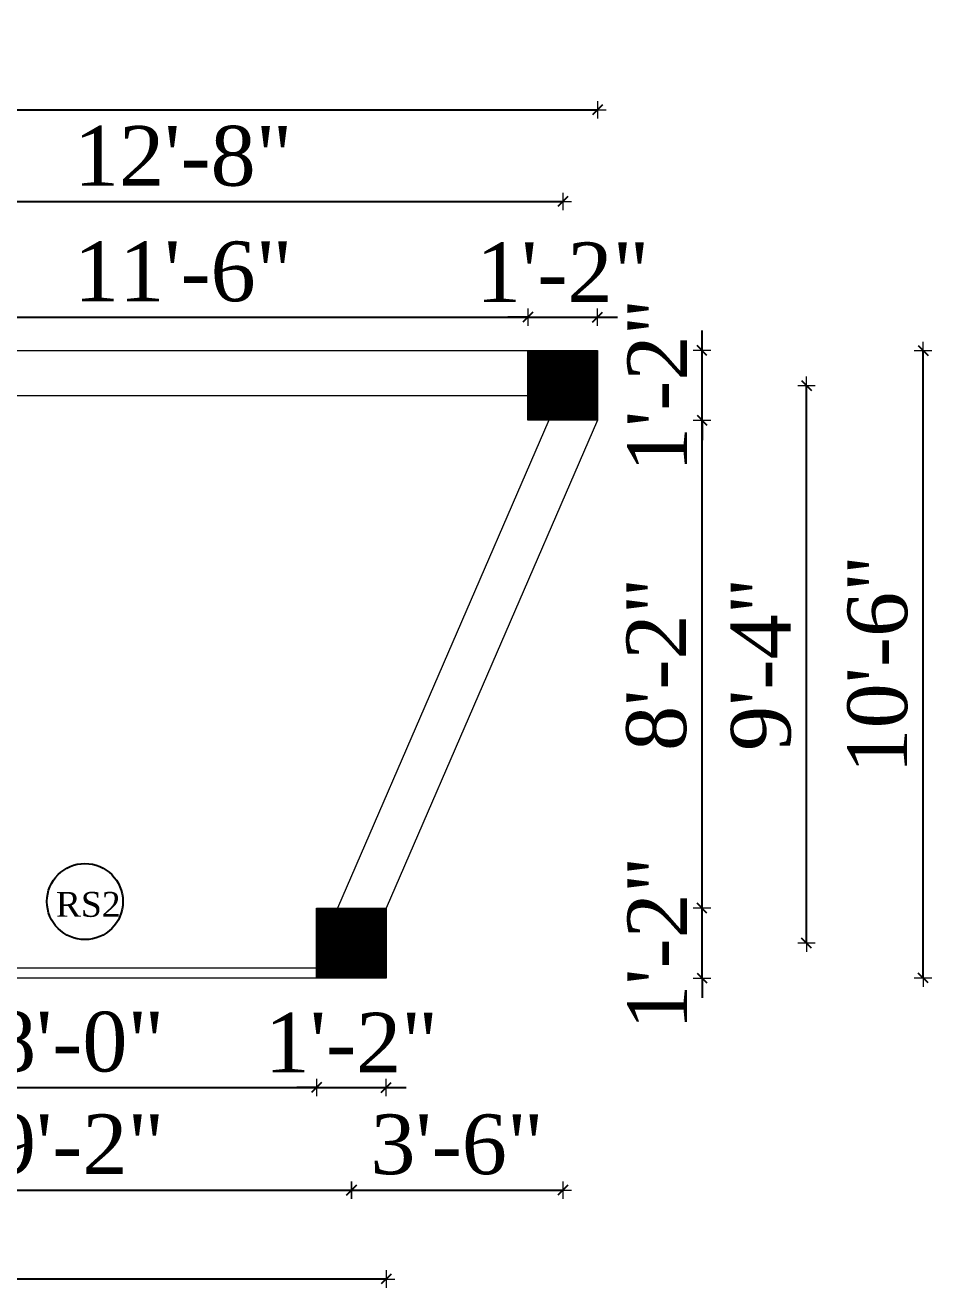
# Model space of a CAD drawing. Header units: inches. Extents: x 4069 to 291496, y -47643 to 12535.
# Drawn here: x 30254.1 to 30436.2, y 1579.6 to 1833.1 of the extents above; entities that cross this region are included whole.
import ezdxf

# ---------------------------------------------------------------- set-up
doc = ezdxf.new("R2010")
doc.units = ezdxf.units.IN
doc.header["$LTSCALE"] = 5
doc.header["$MEASUREMENT"] = 0
doc.layers.add('A-WALL', color=7, linetype='Continuous', lineweight=9)
doc.layers.add('Dimension', color=7, linetype='Continuous', lineweight=18)
doc.layers.add('dim line', color=7, linetype='Continuous', lineweight=15, true_color=0xfab2b2)
doc.layers.add('TEXT', color=6, linetype='Continuous')
doc.styles.add('ordinary', font='times.ttf')
doc.dimstyles.new('Copy of 96', dxfattribs={"dimtxt": 7, "dimasz": 4, "dimexe": 0.5, "dimexo": 0.5, "dimgap": 3, "dimtad": 1, "dimdec": 1, "dimzin": 11, "dimdsep": 46, "dimlunit": 4, "dimtxsty": 'ordinary', "dimblk": 'OBLIQUE', "dimcen": 0.09, "dimse1": 1, "dimse2": 1, "dimclrt": 6, "dimazin": 0, "dimtfac": 1, "dimtdec": 1, "dimtix": 1, "dimtmove": 2, "dimatfit": 3, "dimldrblk": 'leader', "dimfxl": 0.5, "dimfxlon": 1, "dimtolj": 1, "dimtzin": 0, "dimarcsym": 0})
pattern_1 = [(45, (5670.89868, 152.03615), (-0.08838834765, 0.08838834765), [])]

# ---------------------------------------------------------------- blocks, each defined once
blk = doc.blocks.new('oblique')
at = {"color": 0, "lineweight": -2}
blk.add_line((0.25, 0.25), (-0.25, -0.25), dxfattribs=at)
at = {"layer": 'dim line', "lineweight": 9}
for p, q in [((-0.4375, 0), (0.4375, 0)), ((0, 0.4375), (0, -0.4375))]:
    blk.add_line(p, q, dxfattribs=at)
blk = doc.blocks.new('*D589')
at = {"layer": 'A-WALL', "color": 0, "lineweight": -2, "ltscale": 5, "transparency": 16777216}
blk.add_line((30216.6, 1619.79), (30312.6, 1619.79), dxfattribs=at)
at = {"layer": 'Defpoints', "color": 0, "ltscale": 5, "transparency": 16777216}
for p in [(30216.6, 1641.76, -58.17), (30312.6, 1641.76), (30312.6, 1619.79)]:
    blk.add_point(p, dxfattribs=at)
at = {"layer": 'A-WALL', "color": 0, "lineweight": -2, "ltscale": 5, "transparency": 16777216, "xscale": 4, "yscale": 4, "zscale": 4, "rotation": 180}
blk.add_blockref('oblique', (30216.6, 1619.79), dxfattribs=at)
at = {"layer": 'A-WALL', "color": 0, "lineweight": -2, "ltscale": 5, "transparency": 16777216, "xscale": 4, "yscale": 4, "zscale": 4}
blk.add_blockref('oblique', (30312.6, 1619.79), dxfattribs=at)
at = {"layer": 'A-WALL', "color": 6, "ltscale": 5, "transparency": 16777216, "insert": (30264.6, 1628.89), "char_height": 12, "attachment_point": 5, "style": 'ordinary'}
blk.add_mtext('\\A1;8\'-0"', dxfattribs=at)
blk = doc.blocks.new('_OBLIQUE')
at = {"color": 0, "linetype": 'ByBlock'}
blk.add_line((-0.5, -0.5), (0.5, 0.5), dxfattribs=at)
blk = doc.blocks.new('leader')
at = {"layer": 'Dimension'}
for p, q in [((0, -4.328), (0, 4.328)), ((-4.424, 0), (4.424, 0))]:
    blk.add_line(p, q, dxfattribs=at)
blk = doc.blocks.new('*D590')
at = {"layer": 'A-WALL', "color": 0, "lineweight": -2, "ltscale": 5, "transparency": 16777216}
for p, q in [((30312.6, 1619.79), (30308.6, 1619.79)), ((30312.6, 1619.79), (30326.6, 1619.79)), ((30326.6, 1619.79), (30330.6, 1619.79))]:
    blk.add_line(p, q, dxfattribs=at)
at = {"layer": 'Defpoints', "color": 0, "ltscale": 5, "transparency": 16777216}
for p in [(30312.6, 1641.76), (30326.6, 1641.76, -58.17), (30326.6, 1619.79)]:
    blk.add_point(p, dxfattribs=at)
at = {"layer": 'A-WALL', "color": 0, "lineweight": -2, "ltscale": 5, "transparency": 16777216, "xscale": 4, "yscale": 4, "zscale": 4}
blk.add_blockref('oblique', (30312.6, 1619.79), dxfattribs=at)
at = {"layer": 'A-WALL', "color": 0, "lineweight": -2, "ltscale": 5, "transparency": 16777216, "xscale": 4, "yscale": 4, "zscale": 4, "rotation": 180}
blk.add_blockref('oblique', (30326.6, 1619.79), dxfattribs=at)
at = {"layer": 'A-WALL', "color": 6, "ltscale": 5, "transparency": 16777216, "insert": (30319.6, 1628.79), "char_height": 12, "attachment_point": 5, "style": 'ordinary'}
blk.add_mtext('\\A1;1\'-2"', dxfattribs=at)
blk = doc.blocks.new('*D592')
at = {"layer": 'A-WALL', "color": 0, "lineweight": -2, "ltscale": 5, "transparency": 16777216}
blk.add_line((30209.6, 1599.18), (30319.6, 1599.18), dxfattribs=at)
at = {"layer": 'Defpoints', "color": 0, "ltscale": 5, "transparency": 16777216}
for p in [(30209.6, 1648.76, -58.17), (30319.6, 1648.76, -58.17), (30319.6, 1599.18)]:
    blk.add_point(p, dxfattribs=at)
at = {"layer": 'A-WALL', "color": 0, "lineweight": -2, "ltscale": 5, "transparency": 16777216, "xscale": 4, "yscale": 4, "zscale": 4, "rotation": 180}
blk.add_blockref('oblique', (30209.6, 1599.18), dxfattribs=at)
at = {"layer": 'A-WALL', "color": 0, "lineweight": -2, "ltscale": 5, "transparency": 16777216, "xscale": 4, "yscale": 4, "zscale": 4}
blk.add_blockref('oblique', (30319.6, 1599.18), dxfattribs=at)
at = {"layer": 'A-WALL', "color": 6, "ltscale": 5, "transparency": 16777216, "insert": (30264.6, 1608.3), "char_height": 12, "attachment_point": 5, "style": 'ordinary'}
blk.add_mtext('\\A1;9\'-2"', dxfattribs=at)
blk = doc.blocks.new('*D593')
at = {"layer": 'A-WALL', "color": 0, "lineweight": -2, "ltscale": 5, "transparency": 16777216}
blk.add_line((30326.6, 1581.32), (29983.26, 1581.32), dxfattribs=at)
at = {"layer": 'Defpoints', "color": 0, "ltscale": 5, "transparency": 16777216}
for p in [(29983.26, 1641.76, -58.17), (30326.6, 1641.76, -58.17), (29983.26, 1581.32)]:
    blk.add_point(p, dxfattribs=at)
at = {"layer": 'A-WALL', "color": 0, "lineweight": -2, "ltscale": 5, "transparency": 16777216, "xscale": 4, "yscale": 4, "zscale": 4, "rotation": 180}
blk.add_blockref('oblique', (29983.26, 1581.32), dxfattribs=at)
at = {"layer": 'A-WALL', "color": 0, "lineweight": -2, "ltscale": 5, "transparency": 16777216, "xscale": 4, "yscale": 4, "zscale": 4}
blk.add_blockref('oblique', (30326.6, 1581.32), dxfattribs=at)
at = {"layer": 'A-WALL', "color": 6, "ltscale": 5, "transparency": 16777216, "insert": (30154.93, 1590.44), "char_height": 12, "attachment_point": 5, "style": 'ordinary'}
blk.add_mtext('\\A1;28\'-7"', dxfattribs=at)
blk = doc.blocks.new('*D584')
at = {"layer": 'A-WALL', "color": 0, "lineweight": -2, "ltscale": 5, "transparency": 16777216}
blk.add_line((30216.6, 1774.47), (30355.05, 1774.47), dxfattribs=at)
at = {"layer": 'Defpoints', "color": 0, "ltscale": 5, "transparency": 16777216}
for p in [(30355.05, 1774.47), (30216.6, 1767.76, -58.17), (30355.05, 1767.76, -58.17)]:
    blk.add_point(p, dxfattribs=at)
at = {"layer": 'A-WALL', "color": 0, "lineweight": -2, "ltscale": 5, "transparency": 16777216, "xscale": 4, "yscale": 4, "zscale": 4, "rotation": 180}
blk.add_blockref('oblique', (30216.6, 1774.47), dxfattribs=at)
at = {"layer": 'A-WALL', "color": 0, "lineweight": -2, "ltscale": 5, "transparency": 16777216, "xscale": 4, "yscale": 4, "zscale": 4}
blk.add_blockref('oblique', (30355.05, 1774.47), dxfattribs=at)
at = {"layer": 'A-WALL', "color": 6, "ltscale": 5, "transparency": 16777216, "insert": (30285.82, 1783.57), "char_height": 12, "attachment_point": 5, "style": 'ordinary'}
blk.add_mtext('\\A1;11\'-6"', dxfattribs=at)
blk = doc.blocks.new('*D585')
at = {"layer": 'A-WALL', "color": 0, "lineweight": -2, "ltscale": 5, "transparency": 16777216}
for p, q in [((30355.05, 1774.47), (30351.05, 1774.47)), ((30355.05, 1774.47), (30369.05, 1774.47)), ((30369.05, 1774.47), (30373.05, 1774.47))]:
    blk.add_line(p, q, dxfattribs=at)
at = {"layer": 'Defpoints', "color": 0, "ltscale": 5, "transparency": 16777216}
for p in [(30369.05, 1774.47), (30355.05, 1767.76, -58.17), (30369.05, 1767.76, -58.17)]:
    blk.add_point(p, dxfattribs=at)
at = {"layer": 'A-WALL', "color": 0, "lineweight": -2, "ltscale": 5, "transparency": 16777216, "xscale": 4, "yscale": 4, "zscale": 4}
blk.add_blockref('oblique', (30355.05, 1774.47), dxfattribs=at)
at = {"layer": 'A-WALL', "color": 0, "lineweight": -2, "ltscale": 5, "transparency": 16777216, "xscale": 4, "yscale": 4, "zscale": 4, "rotation": 180}
blk.add_blockref('oblique', (30369.05, 1774.47), dxfattribs=at)
at = {"layer": 'A-WALL', "color": 6, "ltscale": 5, "transparency": 16777216, "insert": (30362.05, 1783.47), "char_height": 12, "attachment_point": 5, "style": 'ordinary'}
blk.add_mtext('\\A1;1\'-2"', dxfattribs=at)
blk = doc.blocks.new('*D587')
at = {"layer": 'A-WALL', "color": 0, "lineweight": -2, "ltscale": 5, "transparency": 16777216}
blk.add_line((30209.6, 1797.66), (30362.05, 1797.66), dxfattribs=at)
at = {"layer": 'Defpoints', "color": 0, "ltscale": 5, "transparency": 16777216}
for p in [(30362.05, 1797.66), (30209.6, 1760.76, -58.17), (30362.05, 1760.76, -58.17)]:
    blk.add_point(p, dxfattribs=at)
at = {"layer": 'A-WALL', "color": 0, "lineweight": -2, "ltscale": 5, "transparency": 16777216, "xscale": 4, "yscale": 4, "zscale": 4, "rotation": 180}
blk.add_blockref('oblique', (30209.6, 1797.66), dxfattribs=at)
at = {"layer": 'A-WALL', "color": 0, "lineweight": -2, "ltscale": 5, "transparency": 16777216, "xscale": 4, "yscale": 4, "zscale": 4}
blk.add_blockref('oblique', (30362.05, 1797.66), dxfattribs=at)
at = {"layer": 'A-WALL', "color": 6, "ltscale": 5, "transparency": 16777216, "insert": (30285.82, 1806.76), "char_height": 12, "attachment_point": 5, "style": 'ordinary'}
blk.add_mtext('\\A1;12\'-8"', dxfattribs=at)
blk = doc.blocks.new('*D588')
at = {"layer": 'A-WALL', "color": 0, "lineweight": -2, "ltscale": 5, "transparency": 16777216}
blk.add_line((29984.09, 1816.09), (30369.05, 1816.09), dxfattribs=at)
at = {"layer": 'Defpoints', "color": 0, "ltscale": 5, "transparency": 16777216}
for p in [(30369.05, 1816.09), (29984.09, 1767.76, -58.17), (30369.05, 1767.76, -58.17)]:
    blk.add_point(p, dxfattribs=at)
at = {"layer": 'A-WALL', "color": 0, "lineweight": -2, "ltscale": 5, "transparency": 16777216, "xscale": 4, "yscale": 4, "zscale": 4, "rotation": 180}
blk.add_blockref('oblique', (29984.09, 1816.09), dxfattribs=at)
at = {"layer": 'A-WALL', "color": 0, "lineweight": -2, "ltscale": 5, "transparency": 16777216, "xscale": 4, "yscale": 4, "zscale": 4}
blk.add_blockref('oblique', (30369.05, 1816.09), dxfattribs=at)
at = {"layer": 'A-WALL', "color": 6, "ltscale": 5, "transparency": 16777216, "insert": (30176.57, 1825.2), "char_height": 12, "attachment_point": 5, "style": 'ordinary'}
blk.add_mtext('\\A1;32\'-1"', dxfattribs=at)
blk = doc.blocks.new('*D500')
at = {"layer": 'A-WALL', "color": 0, "lineweight": -2, "ltscale": 5, "transparency": 16777216}
for p, q in [((30390.03, 1655.76), (30390.03, 1659.76)), ((30390.03, 1641.76), (30390.03, 1655.76)), ((30390.03, 1641.76), (30390.03, 1637.76))]:
    blk.add_line(p, q, dxfattribs=at)
at = {"layer": 'Defpoints', "color": 0, "ltscale": 5, "transparency": 16777216}
for p in [(30326.6, 1655.76, -58.17), (30390.03, 1655.76), (30326.6, 1641.76, -58.17)]:
    blk.add_point(p, dxfattribs=at)
at = {"layer": 'A-WALL', "color": 0, "lineweight": -2, "ltscale": 5, "transparency": 16777216, "xscale": 4, "yscale": 4, "zscale": 4}
for p, rotation in [((30390.03, 1655.76), 270), ((30390.03, 1641.76), 90)]:
    blk.add_blockref('oblique', p, dxfattribs=dict(at, rotation=rotation))
at = {"layer": 'A-WALL', "color": 6, "ltscale": 5, "transparency": 16777216, "insert": (30381.03, 1648.76), "char_height": 12, "attachment_point": 5, "rotation": 90, "style": 'ordinary'}
blk.add_mtext('\\A1;1\'-2"', dxfattribs=at)
blk = doc.blocks.new('*D501')
at = {"layer": 'A-WALL', "color": 0, "lineweight": -2, "ltscale": 5, "transparency": 16777216}
blk.add_line((30390.03, 1655.76), (30390.03, 1753.76), dxfattribs=at)
at = {"layer": 'Defpoints', "color": 0, "ltscale": 5, "transparency": 16777216}
for p in [(30369.05, 1753.76, -58.17), (30390.03, 1753.76), (30326.6, 1655.76, -58.17)]:
    blk.add_point(p, dxfattribs=at)
at = {"layer": 'A-WALL', "color": 0, "lineweight": -2, "ltscale": 5, "transparency": 16777216, "xscale": 4, "yscale": 4, "zscale": 4}
for p, rotation in [((30390.03, 1753.76), 90), ((30390.03, 1655.76), 270)]:
    blk.add_blockref('oblique', p, dxfattribs=dict(at, rotation=rotation))
at = {"layer": 'A-WALL', "color": 6, "ltscale": 5, "transparency": 16777216, "insert": (30380.92, 1704.76), "char_height": 12, "attachment_point": 5, "rotation": 90, "style": 'ordinary'}
blk.add_mtext('\\A1;8\'-2"', dxfattribs=at)
blk = doc.blocks.new('*D502')
at = {"layer": 'A-WALL', "color": 0, "lineweight": -2, "ltscale": 5, "transparency": 16777216}
for p, q in [((30390.03, 1767.76), (30390.03, 1771.76)), ((30390.03, 1753.76), (30390.03, 1767.76)), ((30390.03, 1753.76), (30390.03, 1749.76))]:
    blk.add_line(p, q, dxfattribs=at)
at = {"layer": 'Defpoints', "color": 0, "ltscale": 5, "transparency": 16777216}
for p in [(30369.05, 1767.76, -58.17), (30390.03, 1767.76), (30369.05, 1753.76, -58.17)]:
    blk.add_point(p, dxfattribs=at)
at = {"layer": 'A-WALL', "color": 0, "lineweight": -2, "ltscale": 5, "transparency": 16777216, "xscale": 4, "yscale": 4, "zscale": 4}
for p, rotation in [((30390.03, 1767.76), 270), ((30390.03, 1753.76), 90)]:
    blk.add_blockref('oblique', p, dxfattribs=dict(at, rotation=rotation))
at = {"layer": 'A-WALL', "color": 6, "ltscale": 5, "transparency": 16777216, "insert": (30381.03, 1760.76), "char_height": 12, "attachment_point": 5, "rotation": 90, "style": 'ordinary'}
blk.add_mtext('\\A1;1\'-2"', dxfattribs=at)
blk = doc.blocks.new('*D503')
at = {"layer": 'A-WALL', "color": 0, "lineweight": -2, "ltscale": 5, "transparency": 16777216}
blk.add_line((30411.02, 1648.76), (30411.02, 1760.76), dxfattribs=at)
at = {"layer": 'Defpoints', "color": 0, "ltscale": 5, "transparency": 16777216}
for p in [(30362.05, 1760.76, -58.17), (30411.02, 1760.76), (30319.6, 1648.76, -58.17)]:
    blk.add_point(p, dxfattribs=at)
at = {"layer": 'A-WALL', "color": 0, "lineweight": -2, "ltscale": 5, "transparency": 16777216, "xscale": 4, "yscale": 4, "zscale": 4}
for p, rotation in [((30411.02, 1760.76), 90), ((30411.02, 1648.76), 270)]:
    blk.add_blockref('oblique', p, dxfattribs=dict(at, rotation=rotation))
at = {"layer": 'A-WALL', "color": 6, "ltscale": 5, "transparency": 16777216, "insert": (30401.9, 1704.76), "char_height": 12, "attachment_point": 5, "rotation": 90, "style": 'ordinary'}
blk.add_mtext('\\A1;9\'-4"', dxfattribs=at)
blk = doc.blocks.new('*D504')
at = {"layer": 'A-WALL', "color": 0, "lineweight": -2, "ltscale": 5, "transparency": 16777216}
blk.add_line((30434.43, 1641.76), (30434.43, 1767.76), dxfattribs=at)
at = {"layer": 'Defpoints', "color": 0, "ltscale": 5, "transparency": 16777216}
for p in [(30369.05, 1767.76, -58.17), (30434.43, 1767.76), (30326.6, 1641.76, -63)]:
    blk.add_point(p, dxfattribs=at)
at = {"layer": 'A-WALL', "color": 0, "lineweight": -2, "ltscale": 5, "transparency": 16777216, "xscale": 4, "yscale": 4, "zscale": 4}
for p, rotation in [((30434.43, 1767.76), 90), ((30434.43, 1641.76), 270)]:
    blk.add_blockref('oblique', p, dxfattribs=dict(at, rotation=rotation))
at = {"layer": 'A-WALL', "color": 6, "ltscale": 5, "transparency": 16777216, "insert": (30425.33, 1704.76), "char_height": 12, "attachment_point": 5, "rotation": 90, "style": 'ordinary'}
blk.add_mtext('\\A1;10\'-6"', dxfattribs=at)
blk = doc.blocks.new('*D629')
at = {"layer": 'A-WALL', "color": 0, "lineweight": -2, "ltscale": 5, "transparency": 16777216}
blk.add_line((30319.6, 1599.18), (30362.05, 1599.18), dxfattribs=at)
at = {"layer": 'Defpoints', "color": 0, "ltscale": 5, "transparency": 16777216}
for p in [(30362.05, 1760.76, -58.17), (30319.6, 1648.76, -58.17), (30362.05, 1599.18)]:
    blk.add_point(p, dxfattribs=at)
at = {"layer": 'A-WALL', "color": 0, "lineweight": -2, "ltscale": 5, "transparency": 16777216, "xscale": 4, "yscale": 4, "zscale": 4, "rotation": 180}
blk.add_blockref('oblique', (30319.6, 1599.18), dxfattribs=at)
at = {"layer": 'A-WALL', "color": 0, "lineweight": -2, "ltscale": 5, "transparency": 16777216, "xscale": 4, "yscale": 4, "zscale": 4}
blk.add_blockref('oblique', (30362.05, 1599.18), dxfattribs=at)
at = {"layer": 'A-WALL', "color": 6, "ltscale": 5, "transparency": 16777216, "insert": (30340.82, 1608.29), "char_height": 12, "attachment_point": 5, "style": 'ordinary'}
blk.add_mtext('\\A1;3\'-6"', dxfattribs=at)

msp = doc.modelspace()

# ---------------------------------------------------------------- hatches: boundary and pattern name
at = {"layer": 'A-WALL', "ltscale": 5}
h = msp.add_hatch(dxfattribs=at)
h.set_pattern_fill('ANSI31', color=256)
h.set_pattern_definition(pattern_1)
h.paths.add_polyline_path([(30355.05144, 1753.75729), (30369.05144, 1753.75729), (30369.05144, 1767.75729), (30355.05144, 1767.75729)])
h = msp.add_hatch(dxfattribs=at)
h.set_pattern_fill('ANSI31', color=256)
h.set_pattern_definition(pattern_1)
h.paths.add_polyline_path([(30312.59782, 1655.75729), (30312.59782, 1641.75729), (30326.59782, 1641.75729), (30326.59782, 1655.75729)])

# ---------------------------------------------------------------- linework, layer by layer
for p, q in [((30216.59782, 1758.75729), (30355.05144, 1758.75729)), ((30359.24325, 1753.75729), (30316.78962, 1655.75729)), ((30312.59782, 1643.75729), (30216.59782, 1643.75729))]:
    msp.add_line(p, q, dxfattribs=at)
at = {"layer": 'A-WALL', "ltscale": 5, "elevation": -58.16904}
msp.add_lwpolyline([(29984.08686, 1767.75729), (29984.08686, 1767.75729), (30369.05144, 1767.75729), (30369.05144, 1753.75729), (30326.59782, 1655.75729), (30326.59782, 1641.75729), (29983.26418, 1641.75729), (29983.74081, 1714.75742)], dxfattribs=at)
for points in [[(30355.05144, 1767.75729), (30369.05144, 1767.75729), (30369.05144, 1753.75729), (30355.05144, 1753.75729)], [(30312.59782, 1655.75729), (30326.59782, 1655.75729), (30326.59782, 1641.75729), (30312.59782, 1641.75729)]]:
    msp.add_lwpolyline(points, close=True, dxfattribs=at)
at = {"layer": 'TEXT'}
msp.add_circle((30266.06657, 1657.11274, -58.16904), 7.64038, dxfattribs=at)

# ---------------------------------------------------------------- texts
at = {"layer": 'TEXT', "style": 'ordinary'}
msp.add_text('RS2', height=5, rotation=0.0003881, dxfattribs=at).set_placement((30260.22299, 1654.04862, -58.16904))

# ---------------------------------------------------------------- dimensions: what is measured, and where the dimension line sits
at = {"layer": 'A-WALL', "ltscale": 5}
for base, p1, p2, picture, middle in [((30369.05144, 1816.0924), (29984.08686, 1767.75729, -58.16904), (30369.05144, 1767.75729, -58.16904), '*D588', (30176.56915, 1825.19622)), ((30362.05144, 1797.65959), (30209.59782, 1760.75729, -58.16904), (30362.05144, 1760.75729, -58.16904), '*D587', (30285.82463, 1806.76342)), ((30355.05144, 1774.46641), (30216.59782, 1767.75729, -58.16904), (30355.05144, 1767.75729, -58.16904), '*D584', (30285.82463, 1783.57023)), ((30369.05144, 1774.46641), (30355.05144, 1767.75729, -58.16904), (30369.05144, 1767.75729, -58.16904), '*D585', (30362.05144, 1783.46641)), ((30362.05144, 1599.18166), (30319.59782, 1648.75729, -58.16904), (30362.05144, 1760.75729, -58.16904), '*D629', (30340.82463, 1608.28549)), ((30319.59782, 1599.18166), (30209.59782, 1648.75729, -58.16904), (30319.59782, 1648.75729, -58.16904), '*D592', (30264.59782, 1608.30279)), ((29983.26418, 1581.31633), (30326.59782, 1641.75729, -58.16904), (29983.26418, 1641.75729, -58.16904), '*D593', (30154.931, 1590.43745)), ((30312.59782, 1619.78645), (30216.59782, 1641.75729, -58.16904), (30312.59782, 1641.75729), '*D589', (30264.59782, 1628.89027)), ((30326.59782, 1619.78645), (30312.59782, 1641.75729), (30326.59782, 1641.75729, -58.16904), '*D590', (30319.59782, 1628.78645))]:
    dim = msp.add_linear_dim(base=base, p1=p1, p2=p2, dimstyle='Copy of 96', override={"dimtxt": 12, "dimdec": 0, "dimblk": 'oblique', "dimtdec": 0, "dimarcsym": 1}, dxfattribs=at)
    dim.commit()
    dim.dimension.update_dxf_attribs({"geometry": picture, "text_midpoint": middle})
for base, p1, p2, picture, middle in [((30390.02772, 1767.75729, 58.16904), (30369.05144, 1753.75729), (30369.05144, 1767.75729), '*D502', (30381.02772, 1760.75729, 58.16904)), ((30434.43259, 1767.75729, 58.16904), (30326.59782, 1641.75729, -4.83376), (30369.05144, 1767.75729), '*D504', (30425.32877, 1704.75729, 58.16904)), ((30411.01918, 1760.75729, 58.16904), (30319.59782, 1648.75729), (30362.05144, 1760.75729), '*D503', (30401.89806, 1704.75729, 58.16904)), ((30390.02772, 1753.75729, 58.16904), (30326.59782, 1655.75729), (30369.05144, 1753.75729), '*D501', (30380.9239, 1704.75729, 58.16904)), ((30390.02772, 1655.75729, 58.16904), (30326.59782, 1641.75729), (30326.59782, 1655.75729), '*D500', (30381.02772, 1648.75729, 58.16904))]:
    dim = msp.add_linear_dim(base=base, p1=p1, p2=p2, angle=90, dimstyle='Copy of 96', override={"dimtxt": 12, "dimdec": 0, "dimblk": 'oblique', "dimtdec": 0, "dimarcsym": 1}, dxfattribs=at)
    dim.commit()
    dim.dimension.update_dxf_attribs({"geometry": picture, "text_midpoint": middle})

doc.saveas('drawing.dxf')
